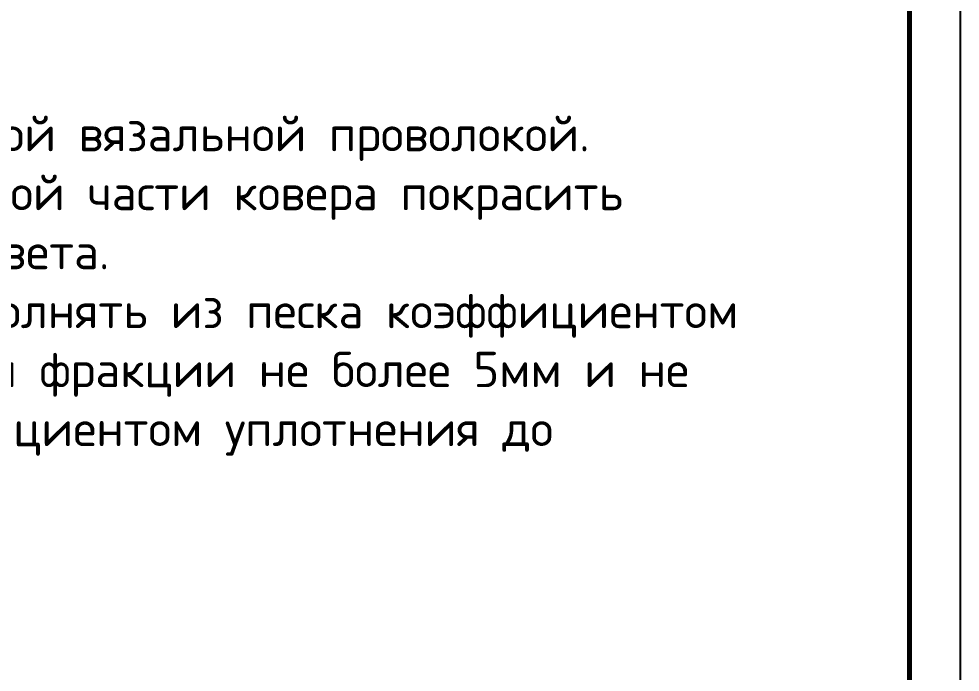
# Model space of a CAD drawing. Header units: millimetres. Extents: x -112426 to 8831, y 1218 to 38707.
# Drawn here: x 5054.9 to 5147.9, y 2345.2 to 2409.9 of the extents above; entities that cross this region are included whole.
import ezdxf
from ezdxf.enums import TextEntityAlignment as Align

# ---------------------------------------------------------------- set-up
doc = ezdxf.new("R2010")
doc.units = ezdxf.units.MM
doc.layers.add('Размерный', color=4, linetype='Continuous', lineweight=30)
doc.layers.add('Размеры на чертеже', color=250, linetype='Continuous', lineweight=25)
doc.styles.add('-ISOCPEUR-', font='isocpeur.ttf')
doc.styles.get("Standard").update_dxf_attribs({"font": 'arial.ttf'})

# ---------------------------------------------------------------- blocks, each defined once
blk = doc.blocks.new('*U168')
blk.add_lwpolyline([(0, 0), (420, 0), (420, -297), (0, -297)], close=True)
at = {"const_width": 0.5}
blk.add_lwpolyline([(20, -5), (415, -5), (415, -292), (20, -292)], close=True, dxfattribs=at)
at = {"style": '-ISOCPEUR-'}
blk.add_attdef('РАЗРАБОТАЛ', text='', height=2.5, dxfattribs=at).set_placement((250.501, -264.224), align=Align.MIDDLE_LEFT)
at = {"style": '-ISOCPEUR-', "flags": 8}
for tag, height, p in [('ДАТА', 2.5, (290.074, -264.402)), ('ДАТА1', 2.5, (290.074, -269.402)), ('ЛИСТ', 3, (386.388, -271.915)), ('ЛИСТОВ', 3, (403.888, -271.915)), ('ФОРМАТ', 3, (380.972, -294.745))]:
    blk.add_attdef(tag, text='', height=height, dxfattribs=at).set_placement(p, align=Align.MIDDLE_CENTER)
at = {"style": '-ISOCPEUR-'}
blk.add_attdef('ПРОВЕРИЛ', (250.749, -270.729), '', height=2.5, dxfattribs=at)
at = {"lineweight": 30, "flags": 104}
blk.add_attdef('ИМЯ_ЧЕРТЕЖА', text='', height=3, dxfattribs=at).set_placement((333.627, -284.125), align=Align.MIDDLE_CENTER)

msp = doc.modelspace()

# ---------------------------------------------------------------- block references
at = {"layer": 'Размеры на чертеже', "lineweight": 90}
msp.add_blockref('*U168', (4727.939, 2579.705), dxfattribs=at)

# ---------------------------------------------------------------- texts
at = {"layer": 'Размерный', "color": 7, "lineweight": 30, "insert": (4958.964, 2406.116), "char_height": 3.5, "attachment_point": 1, "style": '-ISOCPEUR-'}
msp.add_mtext_dynamic_manual_height_columns('\\pxi2;1. Общие примечания см. лист 2-3.\\P2. Стержни сетки соединить между собой вязальной проволокой. \\P3. Металлические поверхности надземной части ковера покрасить антикоррозионным покрытием зеленого цвета.\\P4. Песчаную подготовку и обсыпку выполнять из песка коэффициентом фильтрации не менее 5м³/сут, с размером фракции не более 5мм и не содержащих крупных включений и коэффициентом уплотнения до Ксот.=0,98.', width=171.9057, gutter_width=12.5, heights=[0], dxfattribs=at)

doc.saveas('drawing.dxf')
